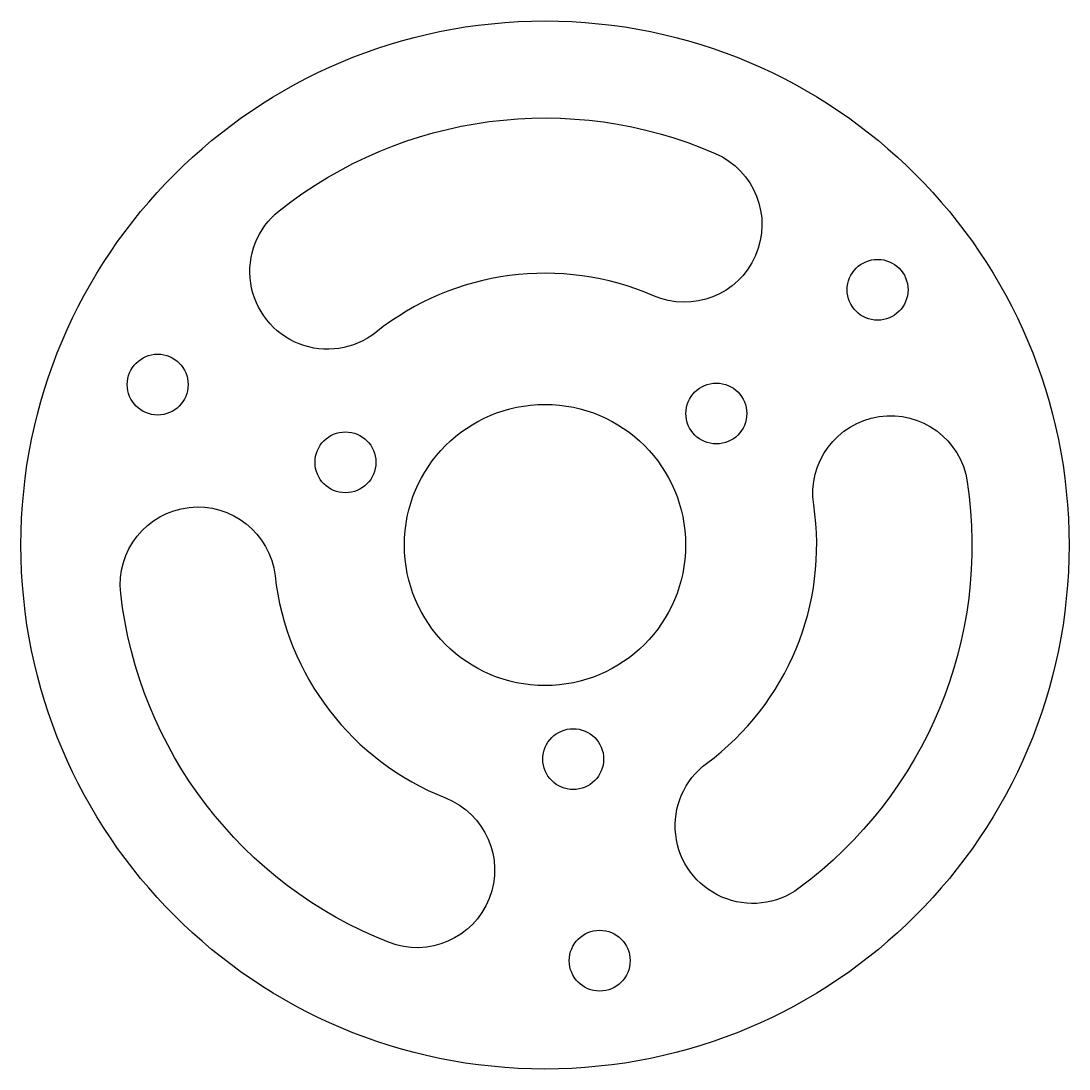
# Model space of a CAD drawing. Header units: inches. Extents: x -1.69 to 1.69, y -1.69 to 1.69.
import ezdxf

# ---------------------------------------------------------------- set-up
doc = ezdxf.new("R2010")
doc.units = ezdxf.units.IN
doc.header["$MEASUREMENT"] = 0

msp = doc.modelspace()

# ---------------------------------------------------------------- linework, layer by layer
for points in [[(-0.5447, 0.6848, -1), (-0.856, 1.0761, -0.277325), (0.5483, 1.261, -1), (0.3489, 0.8024, 0.277325)], [(0.8654, 0.1293, -1), (1.3599, 0.2032, -0.277325), (0.8179, -1.1053, -1), (0.5205, -0.7034, 0.277325)], [(-0.3207, -0.8141, -1), (-0.5039, -1.2793, -0.277325), (-1.3662, -0.1557, -1), (-0.8694, -0.0991, 0.277325)]]:
    msp.add_lwpolyline(points, format="xyb", close=True)
for centre, radius in [((0, 0), 1.6875), ((1.071, 0.8218), 0.098), ((-1.2472, 0.5166), 0.098), ((0.5518, 0.4234), 0.098), ((0, 0), 0.4528), ((-0.6426, 0.2662), 0.098), ((0.0908, -0.6895), 0.098), ((0.1762, -1.3385), 0.098)]:
    msp.add_circle(centre, radius)

doc.saveas('drawing.dxf')
